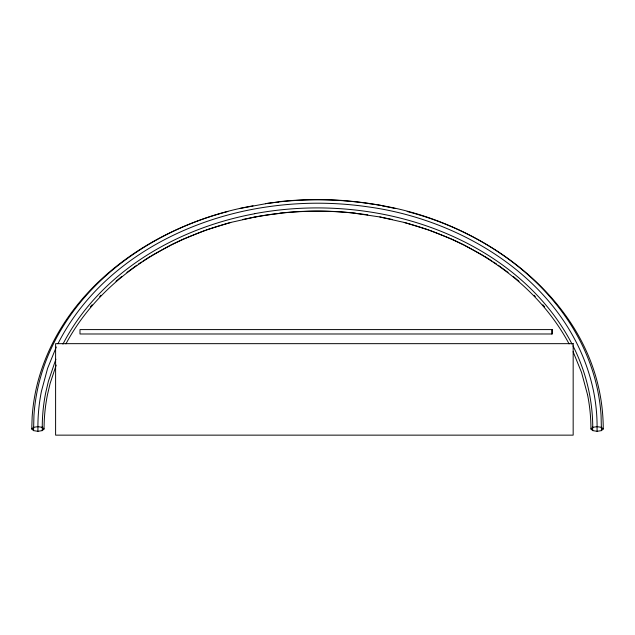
<?xml version="1.0" encoding="UTF-8"?>
<svg xmlns="http://www.w3.org/2000/svg" width="635" height="635" viewBox="0 0 635 635"><rect width="100%" height="100%" fill="white"/><g stroke="black" fill="none" stroke-linecap="round" stroke-linejoin="round"><path stroke-width="0.95" d="M56.197 365.085L50.125 383.421L47.482 394.66A202.787 187.754 -0.2 0 0 44.061 428.982L42.259 430.625L37.909 431.308L33.552 430.625L31.75 428.982L32.155 416.79A216.384 200.35 -0.1 0 1 38.187 380.667C64.564 284.512 158.718 222.361 253.047 205.819M33.552 430.625L33.957 415.242A214.678 198.771 0 0 1 39.934 379.428C63.484 292.83 143.851 233.235 227.838 211.518M55.872 359.219L48.371 381.373L45.712 392.716A204.541 189.381 -0.1 0 0 42.259 427.339L44.061 428.982M56.309 346.996L47.609 368.308L41.434 391.295A209.074 193.588 0 0 0 37.909 426.656L33.552 427.339L31.75 428.982M57.976 343.694C97.528 265.486 182.054 219.273 266.51 206.986A322.921 299.093 0 0 1 368.498 206.931C468.733 220.678 571.905 287.004 593.566 391.295A209.074 193.588 0 0 1 597.091 426.656L601.448 427.339L603.25 428.982L601.448 430.625L597.091 431.308L592.741 430.625L590.939 428.982A202.787 187.769 -0.1 0 0 587.526 394.66M62.936 344.122C100.227 272.121 176.903 228.1 254.77 213.725M65.913 343.884C99.346 281.392 163.481 240.363 230.743 222.52M90.345 306.872L92.146 304.768M99.695 296.608L100.973 295.259M590.939 428.982L592.741 427.339L597.091 426.656M115.991 281.297L121.73 276.479M126.913 272.439L136.803 265.224M138.343 264.136L141.478 262.025M143.073 261.001L150.241 256.405M151.066 255.929L171.053 244.904M171.894 244.459L183.134 239.165L205.407 230.283M206.304 229.941L230.243 222.56L255.127 217.003M239.959 208.455L265.819 203.684M242.443 219.551L254.77 217.011A318.191 294.696 0 0 1 367.816 214.884M265.533 203.676L278.455 202.009M355.084 213.328L380.23 217.011L392.557 219.551M37.909 426.656L42.259 427.339M369.181 203.684C483.187 218.226 603.091 304.617 603.25 428.982M382.31 205.827L395.041 208.455M379.873 217.003L404.757 222.56L428.696 229.941M407.162 211.518C491.149 233.228 571.508 292.83 595.074 379.42A214.678 198.779 -0.1 0 1 601.051 415.242L601.448 430.625M404.257 222.52C471.519 240.363 535.654 281.392 569.087 343.884M429.593 230.283L451.866 239.165L463.106 244.459M463.947 244.904L483.933 255.929M484.759 256.405L491.927 261.001M493.522 262.025L496.657 264.136M498.197 265.224L508.087 272.439M513.27 276.479L519.009 281.297M534.027 295.259L535.305 296.608M542.854 304.768L544.655 306.872M572.064 344.122C532.686 268.28 450.191 223.671 367.808 211.645A318.191 294.696 0 0 0 254.754 213.662M572.976 345.861C585.748 371.007 592.653 399.121 592.741 427.339M573.087 351.695L581.517 372.34L587.518 394.66M592.614 426.76L592.741 430.625M551.775 329.589L551.775 333.986M597.027 426.371A209.074 193.588 0 0 1 597.091 431.308M343.583 200.628A326.787 302.736 0 0 1 382.349 205.645M265.803 203.605A327.271 303.125 0 0 1 369.197 203.605M279.892 213.146A317.309 294.029 0 0 1 355.108 213.146M278.424 201.747A329.636 305.546 0 0 1 343.591 200.549M255.143 217.091A314.436 290.981 0 0 1 279.924 213.416M42.259 430.625A204.541 189.381 -0.1 0 1 42.299 426.76M37.909 431.308A209.074 193.588 0 0 1 37.973 426.371M552.371 329.589L79.986 329.589L79.986 333.986L552.371 333.986L552.371 329.589M573.167 343.662L55.602 343.662L55.602 435.142L573.167 435.142L573.167 343.662"/></g></svg>
